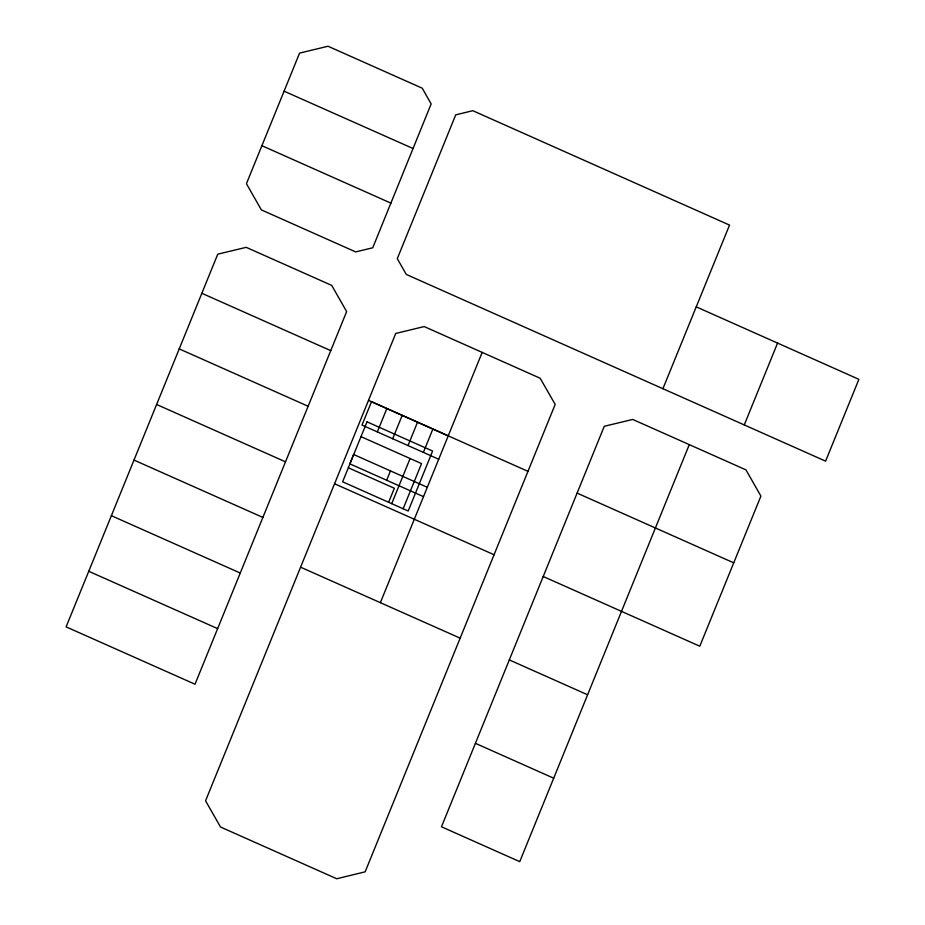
<?xml version="1.0" encoding="UTF-8"?>
<svg xmlns="http://www.w3.org/2000/svg" width="925" height="925" viewBox="0 0 925 925"><rect width="100%" height="100%" fill="white"/><g stroke="black" fill="none" stroke-linecap="round" stroke-linejoin="round"><path stroke-width="1.39" d="M88.754 571.292L217.757 254.178L246.189 247.333L331.717 285.397L346.644 311.586L195.013 684.222L66.103 626.861L88.754 571.292L217.641 628.63M390.882 203.118L372.752 247.773L355.686 251.912L261.37 209.894L246.432 183.693L299.584 53.095L328.028 46.25L422.239 88.199L431.154 103.924L390.882 203.118L261.902 145.699M300.59 567.187L205.558 800.807L220.497 826.996L336.735 878.75L365.155 871.824L555.173 404.422L540.154 378.233L424.205 326.56L395.738 333.451L300.59 567.187L460.153 638.157M380.372 602.672L482.179 352.39M553.693 778.202L689.287 444.624L632.7 419.441L604.268 426.286L441.479 826.788L519.746 861.649L553.693 778.202L475.427 743.33M377.342 431.906L386.858 408.526M392.686 438.739L402.202 415.36M386.673 480.248L390.477 470.894M408.029 445.572L417.545 422.182M388.639 502.287L394.351 488.261L348.32 467.772M391.714 503.663L410.087 458.511M423.373 452.394L432.888 429.015M403.15 508.75L421.546 463.61L360.993 436.646M662.913 388.708L729.536 225.087L472.802 110.699L455.736 114.85L397.288 258.665L406.26 274.424L825.597 461.147L858.897 379.319L696.247 306.857M744.267 424.922L777.567 343.083M284.091 91.182L413.036 148.509M201.847 293.283L330.757 350.644M368.508 400.352L527.99 471.357M733.733 562.839L577.096 493.106M179.219 348.887L308.141 406.26M156.614 404.491L285.513 461.841M334.561 483.763L494.066 554.746M133.975 460.072L262.885 517.433M111.358 515.676L240.257 573.038M689.287 444.624L745.978 469.888L760.905 496.089L699.786 646.217L543.206 576.495M448.232 435.848L371.515 401.693L361.999 425.072L438.716 459.228M427.292 487.29L353.651 454.499L349.847 463.853L423.488 496.644M509.328 659.918L587.595 694.768M367.017 421.835L342.62 481.798L408.214 511.005L432.611 451.042L367.017 421.835"/></g></svg>
